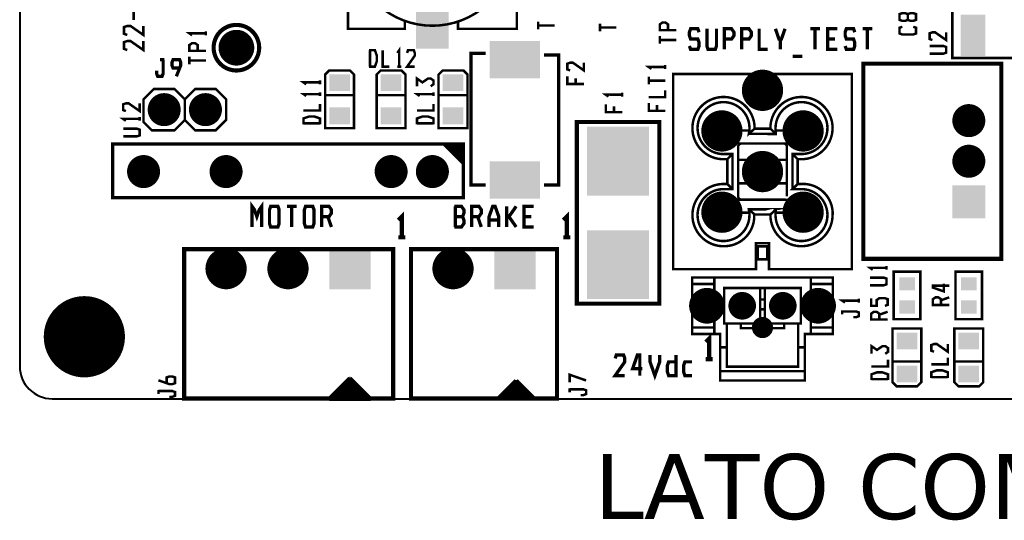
# Model space of a CAD drawing. Extents: x -122 to 131, y -4 to 64.
# Drawn here: x -122.2 to -61.6, y -3.6 to 27.2 of the extents above; entities that cross this region are included whole.
import ezdxf

# ---------------------------------------------------------------- set-up
doc = ezdxf.new("R2010")
doc.units = 0
doc.header["$MEASUREMENT"] = 0
doc.layers.get('0').update_dxf_attribs({"linetype": 'CONTINUOUS'})
for name, color, linetype in [('22-302-0_DRD', 7, 'CONTINUOUS'), ('22-302-0_SMT', 8, 'CONTINUOUS'), ('22-302-0_SST', 1, 'CONTINUOUS'), ('THRUHOLE_NPT', 15, 'CONTINUOUS')]:
    doc.layers.add(name, color=color, linetype=linetype)
doc.styles.get("Standard").update_dxf_attribs({"font": 'verdana.ttf', "height": 4})

# ---------------------------------------------------------------- blocks, each defined once
blk = doc.blocks.new('RECTANGLE_2')
blk.add_solid([(0.4826, 0.4064), (0.4826, -0.4064), (-0.4826, 0.4064), (-0.4826, -0.4064)])
blk = doc.blocks.new('RECTANGLE_5')
blk.add_solid([(0.99949, 2.04978), (0.99949, -2.04978), (-0.99949, 2.04978), (-0.99949, -2.04978)])
blk = doc.blocks.new('RECTANGLE_10')
blk.add_solid([(0.63627, 0.51308), (0.63627, -0.51308), (-0.63627, 0.51308), (-0.63627, -0.51308)])
blk = doc.blocks.new('RECTANGLE_13')
blk.add_solid([(1.905, 2.1209), (1.905, -2.1209), (-1.905, 2.1209), (-1.905, -2.1209)])
blk = doc.blocks.new('RECTANGLE_14')
blk.add_solid([(1.5494, 1.14935), (1.5494, -1.14935), (-1.5494, 1.14935), (-1.5494, -1.14935)])
blk = doc.blocks.new('ROUND_15')
at = {"const_width": 1.27}
blk.add_lwpolyline([(-0.635, 0, 1), (0.635, 0, 1)], format="xyb", close=True, dxfattribs=at)
blk = doc.blocks.new('ROUND_17')
at = {"const_width": 1.09982}
blk.add_lwpolyline([(-0.54991, 0, 1), (0.54991, 0, 1)], format="xyb", close=True, dxfattribs=at)
blk = doc.blocks.new('ROUND_18')
at = {"const_width": 0.84963}
blk.add_lwpolyline([(-0.424814, 0, 1), (0.424814, 0, 1)], format="xyb", close=True, dxfattribs=at)
blk = doc.blocks.new('ROUND_19')
at = {"const_width": 1.016}
blk.add_lwpolyline([(-0.508, 0, 1), (0.508, 0, 1)], format="xyb", close=True, dxfattribs=at)
blk = doc.blocks.new('SQUARE_25')
blk.add_solid([(1.27, 1.27), (1.27, -1.27), (-1.27, 1.27), (-1.27, -1.27)])
blk = doc.blocks.new('ROUND_29')
at = {"const_width": 2.49936}
blk.add_lwpolyline([(-1.24968, 0, 1), (1.24968, 0, 1)], format="xyb", close=True, dxfattribs=at)
blk = doc.blocks.new('SQUARE_34')
blk.add_solid([(1.01473, 1.01473), (1.01473, -1.01473), (-1.01473, 1.01473), (-1.01473, -1.01473)])
blk = doc.blocks.new('RECTANGLE_35')
blk.add_solid([(0.762, 1.27), (0.762, -1.27), (-0.762, 1.27), (-0.762, -1.27)])
blk = doc.blocks.new('ROUND_16')
at = {"const_width": 0.65024}
blk.add_lwpolyline([(-0.32512, 0, 1), (0.32512, 0, 1)], format="xyb", close=True, dxfattribs=at)

msp = doc.modelspace()

# ---------------------------------------------------------------- linework, layer by layer
at = {"layer": '22-302-0_DRD'}
for p, q in [((-122.2, 61.839), (-122.2, 5.837)), ((-120.201, 3.838), (-2.909, 3.838))]:
    msp.add_line(p, q, dxfattribs=at)
msp.add_arc((-120.201, 5.837), 1.999, 180, 270, dxfattribs=at)
at = {"layer": '22-302-0_SST'}
for points, const_width in [([(-98.491, 27.054), (-98.491, 26.584), (-101.989, 26.584), (-101.989, 35.474), (-100.49, 36.973), (-98.339, 36.973), (-98.339, 36.574)], 0.152), ([(-95.22, 27.013), (-95.22, 26.584), (-91.6, 26.584), (-91.6, 35.474), (-93.099, 36.973), (-95.25, 36.973), (-95.25, 36.533)], 0.152), ([(-64.791, 24.793), (-57.679, 24.793), (-57.679, 36.604), (-64.791, 36.604), (-64.791, 24.793)], 0.152), ([(-115.182, 27.694), (-115.182, 27.14)], 0.152), ([(-67.531, 27.496), (-67.701, 27.554), (-67.869, 27.554), (-68.039, 27.496), (-68.039, 27.14), (-67.869, 27.079), (-67.701, 27.079), (-67.531, 27.14), (-67.531, 27.496), (-67.361, 27.554), (-67.193, 27.554), (-67.023, 27.496), (-67.023, 27.14), (-67.193, 27.079), (-67.361, 27.079), (-67.531, 27.14)], 0.152), ([(-114.59, 26.767), (-114.59, 26.213), (-115.38, 26.767), (-115.578, 26.767), (-115.776, 26.698), (-115.776, 26.282), (-115.578, 26.213)], 0.152), ([(-90.29, 27.031), (-90.29, 26.559)], 0.152), ([(-89.274, 26.795), (-90.29, 26.795)], 0.152), ([(-86.48, 26.904), (-86.48, 26.432)], 0.152), ([(-85.464, 26.668), (-86.48, 26.668)], 0.152), ([(-82.289, 26.508), (-82.289, 26.864), (-82.456, 26.98), (-82.626, 26.98), (-82.797, 26.864), (-82.797, 26.508), (-81.781, 26.508)], 0.152), ([(-80.379, 26.381), (-80.455, 26.592), (-80.899, 26.592), (-80.973, 26.381), (-80.973, 26.17), (-80.899, 25.957), (-80.455, 25.957), (-80.379, 25.746), (-80.379, 25.535), (-80.455, 25.322), (-80.899, 25.322), (-80.973, 25.535)], 0.203), ([(-79.307, 26.592), (-79.307, 25.535), (-79.38, 25.322), (-79.825, 25.322), (-79.899, 25.535), (-79.899, 26.592)], 0.203), ([(-78.827, 25.957), (-78.382, 25.957), (-78.232, 26.17), (-78.232, 26.381), (-78.382, 26.592), (-78.827, 26.592), (-78.827, 25.322)], 0.203), ([(-77.752, 25.957), (-77.308, 25.957), (-77.16, 26.17), (-77.16, 26.381), (-77.308, 26.592), (-77.752, 26.592), (-77.752, 25.322)], 0.203), ([(-76.162, 25.322), (-76.68, 25.322), (-76.68, 26.592)], 0.203), ([(-75.088, 26.592), (-75.311, 25.957), (-75.459, 25.957), (-75.68, 26.592)], 0.203), ([(-72.941, 26.592), (-73.533, 26.592)], 0.203), ([(-73.239, 25.322), (-73.239, 26.592)], 0.203), ([(-71.87, 25.322), (-72.461, 25.322), (-72.461, 26.592), (-71.87, 26.592)], 0.203), ([(-70.795, 26.381), (-70.869, 26.592), (-71.313, 26.592), (-71.387, 26.381), (-71.387, 26.17), (-71.313, 25.957), (-70.869, 25.957), (-70.795, 25.746), (-70.795, 25.535), (-70.869, 25.322), (-71.313, 25.322), (-71.387, 25.535)], 0.203), ([(-69.723, 26.592), (-70.315, 26.592)], 0.203), ([(-70.018, 25.322), (-70.018, 26.592)], 0.203), ([(-67.193, 26.716), (-67.023, 26.658), (-67.023, 26.302), (-67.193, 26.241), (-67.869, 26.241), (-68.039, 26.302), (-68.039, 26.658), (-67.869, 26.716)], 0.152), ([(-110.737, 26.312), (-111.753, 26.312), (-111.582, 26.193)], 0.152), ([(-110.737, 26.432), (-110.737, 26.193)], 0.152), ([(-82.797, 26.142), (-82.797, 25.67)], 0.152), ([(-65.172, 26.373), (-65.172, 25.901), (-65.85, 26.373), (-66.017, 26.373), (-66.188, 26.315), (-66.188, 25.959), (-66.017, 25.901)], 0.152), ([(-114.59, 25.84), (-114.59, 25.286), (-115.38, 25.84), (-115.578, 25.84), (-115.776, 25.771), (-115.776, 25.355), (-115.578, 25.286)], 0.152), ([(-111.245, 25.238), (-111.245, 25.594), (-111.412, 25.71), (-111.582, 25.71), (-111.753, 25.594), (-111.753, 25.238), (-110.737, 25.238)], 0.152), ([(-98.837, 24.26), (-98.837, 25.276), (-98.956, 25.106)], 0.152), ([(-81.781, 25.906), (-82.797, 25.906)], 0.152), ([(-75.385, 25.322), (-75.385, 25.957)], 0.203), ([(-72.017, 25.957), (-72.461, 25.957)], 0.203), ([(-66.188, 25.535), (-65.342, 25.535), (-65.172, 25.477), (-65.172, 25.121), (-65.342, 25.063), (-66.188, 25.063)], 0.152), ([(-111.753, 24.872), (-111.753, 24.4)], 0.152), ([(-100.691, 24.26), (-100.335, 24.26), (-100.216, 24.598), (-100.216, 24.938), (-100.335, 25.276), (-100.691, 25.276)], 0.152), ([(-100.633, 24.26), (-100.633, 25.276)], 0.152), ([(-99.439, 24.26), (-99.853, 24.26), (-99.853, 25.276)], 0.152), ([(-97.879, 24.26), (-98.354, 24.26), (-97.879, 24.938), (-97.879, 25.106), (-97.94, 25.276), (-98.296, 25.276), (-98.354, 25.106)], 0.152), ([(-93.513, 16.988), (-94.412, 16.988), (-94.412, 25.08), (-93.513, 25.08)], 0.201), ([(-89.916, 24.979), (-89.017, 24.979), (-89.017, 16.988), (-89.916, 16.988)], 0.201), ([(-74.016, 24.9), (-74.608, 24.9)], 0.203), ([(-113.774, 24.009), (-113.774, 23.838), (-113.706, 23.668), (-113.437, 23.668), (-113.368, 23.838), (-113.368, 24.684)], 0.203), ([(-113.3, 24.684), (-113.571, 24.684)], 0.203), ([(-112.352, 24.176), (-112.758, 24.176), (-112.827, 24.346), (-112.827, 24.517), (-112.758, 24.684), (-112.352, 24.684), (-112.284, 24.517), (-112.284, 24.346), (-112.555, 23.668)], 0.203), ([(-110.737, 24.636), (-111.753, 24.636)], 0.152), ([(-98.717, 24.26), (-98.956, 24.26)], 0.152), ([(-87.47, 24.506), (-87.47, 24.031), (-88.148, 24.506), (-88.316, 24.506), (-88.486, 24.448), (-88.486, 24.092), (-88.316, 24.031)], 0.152), ([(-82.461, 24.242), (-83.477, 24.242), (-83.307, 24.125)], 0.152), ([(-82.461, 24.362), (-82.461, 24.125)], 0.152), ([(-70.274, 24.443), (-61.776, 24.443), (-61.776, 12.444), (-70.274, 12.444), (-70.274, 24.443)], 0.254), ([(-103.145, 24.031), (-101.875, 24.031), (-101.621, 23.777), (-101.621, 20.475), (-103.399, 20.475), (-103.399, 23.777), (-103.145, 24.031)], 0.152), ([(-99.97, 24.031), (-98.7, 24.031), (-98.446, 23.777), (-98.446, 20.475), (-100.224, 20.475), (-100.224, 23.777), (-99.97, 24.031)], 0.152), ([(-96.899, 23.059), (-96.729, 23.175), (-96.729, 23.414), (-96.899, 23.531), (-97.066, 23.531), (-97.407, 23.295), (-97.745, 23.531), (-97.745, 23.059)], 0.152), ([(-96.16, 24.031), (-94.89, 24.031), (-94.636, 23.777), (-94.636, 20.475), (-96.414, 20.475), (-96.414, 23.777), (-96.16, 24.031)], 0.152), ([(-87.47, 23.193), (-88.486, 23.193), (-88.486, 23.668)], 0.152), ([(-83.477, 23.643), (-83.477, 23.168)], 0.152), ([(-76.073, 23.808), (-76.073, 22.208), (-76.873, 22.208), (-76.873, 23.808), (-81.974, 23.808), (-81.974, 11.809), (-76.873, 11.809), (-76.873, 13.409), (-76.073, 13.409), (-76.073, 11.809), (-70.975, 11.809), (-70.975, 23.808), (-76.073, 23.808)], 0.152), ([(-103.714, 23.295), (-104.73, 23.295), (-104.559, 23.175)], 0.152), ([(-103.714, 23.414), (-103.714, 23.175)], 0.152), ([(-87.978, 23.549), (-87.978, 23.193)], 0.152), ([(-82.461, 23.404), (-83.477, 23.404)], 0.152), ([(-76.873, 23.109), (-76.774, 23.109)], 0.152), ([(-76.175, 23.208), (-76.175, 22.408), (-76.774, 22.408), (-76.774, 23.208), (-76.175, 23.208)], 0.152), ([(-76.175, 23.109), (-76.073, 23.109)], 0.152), ([(-114.575, 22.253), (-113.94, 22.888), (-112.67, 22.888), (-112.035, 22.253), (-112.035, 20.983), (-112.67, 20.348), (-114.067, 20.348), (-114.575, 20.856), (-114.575, 22.253)], 0.152), ([(-112.035, 22.253), (-111.4, 22.888), (-110.13, 22.888), (-109.495, 22.253), (-109.495, 20.983), (-110.13, 20.348), (-111.4, 20.348), (-112.035, 20.983), (-112.035, 22.253)], 0.152), ([(-103.714, 22.576), (-104.73, 22.576), (-104.559, 22.457)], 0.152), ([(-103.714, 22.693), (-103.714, 22.457)], 0.152), ([(-103.399, 22.507), (-101.621, 22.507)], 0.152), ([(-100.224, 22.507), (-98.446, 22.507)], 0.152), ([(-96.729, 22.576), (-97.745, 22.576), (-97.574, 22.457)], 0.152), ([(-96.729, 22.693), (-96.729, 22.457)], 0.152), ([(-96.414, 22.507), (-94.636, 22.507)], 0.152), ([(-85.108, 22.54), (-86.124, 22.54), (-85.954, 22.424)], 0.152), ([(-85.108, 22.66), (-85.108, 22.424)], 0.152), ([(-82.461, 22.805), (-82.461, 22.388), (-83.477, 22.388)], 0.152), ([(-114.813, 22.005), (-114.813, 21.53), (-115.492, 22.005), (-115.662, 22.005), (-115.829, 21.946), (-115.829, 21.591), (-115.662, 21.53)], 0.152), ([(-103.714, 21.974), (-103.714, 21.56), (-104.73, 21.56)], 0.152), ([(-96.729, 21.974), (-96.729, 21.56), (-97.745, 21.56)], 0.152), ([(-85.108, 21.466), (-86.124, 21.466), (-86.124, 21.941)], 0.152), ([(-85.616, 21.822), (-85.616, 21.466)], 0.152), ([(-82.461, 21.55), (-83.477, 21.55), (-83.477, 22.025)], 0.152), ([(-82.969, 21.905), (-82.969, 21.55)], 0.152), ([(-114.813, 21.166), (-114.813, 20.93)], 0.152), ([(-103.714, 20.722), (-103.714, 21.077), (-104.051, 21.194), (-104.392, 21.194), (-104.73, 21.077), (-104.73, 20.722)], 0.152), ([(-96.729, 20.722), (-96.729, 21.077), (-97.066, 21.194), (-97.407, 21.194), (-97.745, 21.077), (-97.745, 20.722)], 0.152), ([(-114.813, 21.047), (-115.829, 21.047), (-115.662, 20.93)], 0.152), ([(-103.714, 20.78), (-104.73, 20.78)], 0.152), ([(-96.729, 20.78), (-97.745, 20.78)], 0.152), ([(-82.825, 9.68), (-87.905, 9.68), (-87.905, 20.856), (-82.825, 20.856), (-82.825, 9.68)], 0.254), ([(-78.019, 20.379), (-78.834, 20.684)], 0.152), ([(-74.93, 20.379), (-74.115, 20.684)], 0.152), ([(-115.829, 20.448), (-114.984, 20.448), (-114.813, 20.387), (-114.813, 20.031), (-114.984, 19.973), (-115.829, 19.973)], 0.152), ([(-79.114, 19.934), (-78.298, 19.63)], 0.152), ([(-76.96, 20.45), (-77.315, 20.133), (-77.285, 20.333), (-77.775, 20.333)], 0.152), ([(-77.315, 20.133), (-75.664, 20.12), (-75.664, 20.333)], 0.152), ([(-77.29, 20.28), (-77.284, 20.333)], 0.152), ([(-76.96, 20.45), (-76.961, 20.483)], 0.152), ([(-76.96, 20.45), (-75.989, 20.45), (-75.71, 20.171)], 0.152), ([(-75.664, 20.333), (-75.174, 20.333)], 0.152), ([(-73.836, 19.934), (-74.648, 19.63)], 0.152), ([(-94.89, 19.508), (-116.48, 19.508), (-116.48, 16.211), (-94.89, 16.211), (-94.89, 19.508)], 0.201), ([(-94.895, 19.508), (-96.094, 19.508), (-94.895, 18.309)], 0.201), ([(-94.895, 19.376), (-95.961, 19.376)], 0.201), ([(-95.926, 19.508), (-95.926, 19.338)], 0.201), ([(-95.746, 19.508), (-95.746, 19.157)], 0.201), ([(-95.565, 19.508), (-95.565, 18.979)], 0.201), ([(-95.385, 19.508), (-95.385, 18.799)], 0.201), ([(-95.205, 19.508), (-95.205, 18.619)], 0.201), ([(-95.027, 19.508), (-95.027, 18.438)], 0.201), ([(-94.895, 19.508), (-94.895, 18.309)], 0.201), ([(-77.973, 19.335), (-77.973, 17.082), (-74.973, 17.082), (-74.973, 16.282)], 0.152), ([(-77.775, 19.533), (-75.174, 19.533)], 0.152), ([(-74.973, 19.335), (-74.973, 18.532), (-74.973, 17.082)], 0.152), ([(-94.895, 19.195), (-95.781, 19.195)], 0.201), ([(-94.895, 19.015), (-95.603, 19.015)], 0.201), ([(-94.895, 18.835), (-95.423, 18.835)], 0.201), ([(-78.875, 16.729), (-78.321, 16.729), (-78.321, 18.888), (-78.875, 18.888)], 0.152), ([(-78.639, 18.57), (-78.321, 18.888)], 0.152), ([(-74.311, 17.046), (-74.311, 18.57), (-74.628, 18.888)], 0.152), ([(-74.074, 18.888), (-74.628, 18.888), (-74.628, 16.729)], 0.152), ([(-94.895, 18.657), (-95.243, 18.657)], 0.201), ([(-94.895, 18.476), (-95.062, 18.476)], 0.201), ([(-78.875, 17.046), (-78.639, 17.046), (-78.639, 18.57), (-78.875, 18.57)], 0.152), ([(-74.973, 18.532), (-75.174, 18.532), (-77.775, 18.532), (-77.973, 18.532)], 0.152), ([(-74.074, 18.57), (-74.311, 18.57)], 0.152), ([(-78.321, 16.729), (-78.639, 17.046)], 0.152), ([(-77.973, 16.282), (-77.973, 17.082)], 0.152), ([(-74.074, 17.046), (-74.311, 17.046), (-74.628, 16.729), (-74.074, 16.729)], 0.152), ([(-73.978, 17.049), (-74.062, 17.047)], 0.152), ([(-107.303, 14.4), (-107.303, 15.67), (-107.452, 15.459), (-107.6, 15.035), (-107.747, 15.459), (-107.897, 15.67), (-107.897, 14.4)], 0.203), ([(-106.749, 14.4), (-106.823, 14.613), (-106.823, 15.459), (-106.749, 15.67), (-106.304, 15.67), (-106.231, 15.459), (-106.231, 14.613), (-106.304, 14.4), (-106.749, 14.4)], 0.203), ([(-105.156, 15.67), (-105.751, 15.67)], 0.203), ([(-105.453, 14.4), (-105.453, 15.67)], 0.203), ([(-104.603, 14.4), (-104.676, 14.613), (-104.676, 15.459), (-104.603, 15.67), (-104.158, 15.67), (-104.084, 15.459), (-104.084, 14.613), (-104.158, 14.4), (-104.603, 14.4)], 0.203), ([(-103.604, 15.035), (-103.16, 15.035), (-103.01, 15.248), (-103.01, 15.459), (-103.16, 15.67), (-103.604, 15.67), (-103.604, 14.4)], 0.203), ([(-95.377, 15.035), (-94.933, 15.035), (-94.857, 15.248), (-94.857, 15.459), (-95.006, 15.67), (-95.451, 15.67)], 0.203), ([(-95.377, 14.4), (-95.377, 15.67)], 0.203), ([(-94.377, 15.035), (-93.932, 15.035), (-93.785, 15.248), (-93.785, 15.459), (-93.932, 15.67), (-94.377, 15.67), (-94.377, 14.4)], 0.203), ([(-92.71, 14.4), (-92.71, 15.035), (-92.934, 15.67), (-93.081, 15.67), (-93.305, 15.035), (-93.305, 14.4)], 0.203), ([(-92.23, 15.67), (-92.23, 14.4)], 0.203), ([(-91.638, 14.4), (-92.083, 15.035), (-91.638, 15.67)], 0.203), ([(-90.564, 14.4), (-91.158, 14.4), (-91.158, 15.67), (-90.564, 15.67)], 0.203), ([(-78.298, 15.987), (-79.114, 15.682)], 0.152), ([(-75.174, 16.081), (-77.775, 16.081)], 0.152), ([(-73.836, 15.682), (-74.648, 15.987)], 0.152), ([(-98.679, 13.765), (-98.679, 15.035), (-98.89, 14.824)], 0.254), ([(-88.519, 13.765), (-88.519, 15.035), (-88.73, 14.824)], 0.254), ([(-78.834, 14.933), (-78.019, 15.238)], 0.152), ([(-77.775, 15.281), (-77.285, 15.281)], 0.152), ([(-75.664, 15.281), (-75.662, 15.446), (-75.687, 15.472), (-75.636, 15.484), (-77.315, 15.484), (-77.285, 15.281)], 0.152), ([(-77.315, 15.484), (-76.96, 15.167), (-75.989, 15.167), (-75.631, 15.484)], 0.152), ([(-77.285, 15.281), (-77.291, 15.337)], 0.152), ([(-76.983, 15.063), (-76.984, 15.141)], 0.152), ([(-75.989, 15.167), (-75.99, 15.131)], 0.152), ([(-75.664, 15.281), (-75.174, 15.281)], 0.152), ([(-74.93, 15.238), (-74.115, 14.933)], 0.152), ([(-72.157, 15.141), (-72.155, 15.225)], 0.152), ([(-103.233, 15.035), (-103.01, 14.4)], 0.203), ([(-95.451, 14.4), (-95.006, 14.4), (-94.857, 14.613), (-94.857, 14.824), (-94.933, 15.035)], 0.203), ([(-94.006, 15.035), (-93.785, 14.4)], 0.203), ([(-92.71, 14.824), (-93.305, 14.824)], 0.203), ([(-90.714, 15.035), (-91.158, 15.035)], 0.203), ([(-98.466, 13.765), (-98.89, 13.765)], 0.254), ([(-88.306, 13.765), (-88.73, 13.765)], 0.254), ([(-112.073, 13.038), (-99.208, 13.038), (-99.208, 3.846), (-112.073, 3.846), (-112.073, 13.038)], 0.254), ([(-90.323, 13.038), (-98.115, 13.038), (-98.115, 3.846), (-89.124, 3.846), (-89.124, 13.038), (-90.622, 13.038)], 0.254), ([(-78.875, 13.219), (-78.827, 13.218)], 0.152), ([(-76.175, 13.209), (-76.175, 12.408), (-76.774, 12.408), (-76.774, 13.209), (-76.175, 13.209)], 0.152), ([(-76.774, 12.507), (-76.873, 12.507)], 0.152), ([(-76.073, 12.507), (-76.175, 12.507)], 0.152), ([(-68.842, 11.888), (-69.858, 11.888), (-69.69, 11.768)], 0.152), ([(-68.842, 12.005), (-68.842, 11.768)], 0.152), ([(-68.397, 11.649), (-68.397, 8.728), (-66.759, 8.728), (-66.759, 11.649), (-68.397, 11.649)], 0.152), ([(-64.6, 11.649), (-64.6, 8.728), (-62.962, 8.728), (-62.962, 11.649), (-64.6, 11.649)], 0.152), ([(-79.444, 10.889), (-80.805, 10.889), (-80.805, 8.217), (-80.805, 7.814), (-79.444, 7.814), (-79.444, 11.293), (-80.805, 11.293), (-80.805, 10.889)], 0.152), ([(-79.444, 11.293), (-73.505, 11.293)], 0.152), ([(-73.505, 10.889), (-72.144, 10.889), (-72.144, 11.293), (-73.505, 11.293), (-73.505, 7.814), (-73.874, 7.814), (-73.874, 6.993), (-74.275, 6.993), (-74.275, 5.804), (-78.674, 5.804), (-78.674, 6.993), (-79.076, 6.993), (-79.076, 5.533), (-73.874, 5.533), (-73.874, 6.993)], 0.152), ([(-72.144, 8.217), (-72.144, 10.889)], 0.152), ([(-69.858, 11.286), (-69.012, 11.286), (-68.842, 11.227), (-68.842, 10.872), (-69.012, 10.811), (-69.858, 10.811)], 0.152), ([(-65.314, 10.91), (-65.314, 10.437), (-65.992, 10.674), (-65.992, 10.793), (-64.976, 10.793)], 0.152), ([(-78.674, 6.993), (-78.674, 8.459), (-78.834, 8.459), (-78.834, 10.648), (-74.115, 10.648), (-74.115, 8.459), (-74.275, 8.459), (-75.144, 8.459), (-76.335, 8.459), (-76.335, 9.338), (-76.335, 9.937), (-76.614, 9.937), (-76.614, 9.338), (-76.335, 9.338)], 0.152), ([(-76.614, 9.937), (-76.614, 10.648)], 0.152), ([(-76.335, 9.937), (-76.335, 10.648)], 0.152), ([(-78.042, 9.236), (-77.407, 9.236), (-77.407, 9.871), (-77.557, 9.721), (-77.892, 9.721), (-78.042, 9.871), (-78.042, 9.236), (-77.892, 9.386), (-77.892, 9.721)], 0.152), ([(-77.407, 9.871), (-78.042, 9.871)], 0.152), ([(-77.557, 9.386), (-77.557, 9.721)], 0.152), ([(-75.057, 9.386), (-74.907, 9.236), (-75.542, 9.236), (-75.393, 9.386), (-75.057, 9.386), (-75.057, 9.721), (-74.907, 9.871), (-75.542, 9.871), (-75.393, 9.721), (-75.057, 9.721)], 0.152), ([(-75.542, 9.871), (-75.542, 9.236)], 0.152), ([(-75.393, 9.386), (-75.393, 9.721)], 0.152), ([(-74.907, 9.871), (-74.907, 9.236)], 0.152), ([(-70.549, 9.866), (-71.565, 9.866), (-71.395, 9.749)], 0.152), ([(-70.549, 9.985), (-70.549, 9.749)], 0.152), ([(-68.941, 9.548), (-68.773, 9.607), (-68.773, 9.962), (-68.941, 10.021), (-69.281, 10.021), (-69.449, 9.904), (-69.449, 9.548), (-69.789, 9.548), (-69.789, 10.021)], 0.152), ([(-65.484, 9.599), (-65.484, 9.955), (-65.652, 10.072), (-65.822, 10.072), (-65.992, 9.955), (-65.992, 9.599), (-64.976, 9.599)], 0.152), ([(-65.484, 9.894), (-64.976, 10.072)], 0.152), ([(-78.674, 8.459), (-77.806, 8.459), (-76.614, 8.459), (-76.614, 9.338)], 0.152), ([(-77.407, 9.236), (-77.557, 9.386), (-77.892, 9.386)], 0.152), ([(-71.565, 9.266), (-71.565, 9.028)], 0.152), ([(-70.887, 8.85), (-70.716, 8.85), (-70.549, 8.911), (-70.549, 9.147), (-70.716, 9.205), (-71.565, 9.205)], 0.152), ([(-69.281, 8.71), (-69.281, 9.066), (-69.449, 9.183), (-69.619, 9.183), (-69.789, 9.066), (-69.789, 8.71), (-68.773, 8.71)], 0.152), ([(-69.281, 9.005), (-68.773, 9.183)], 0.152), ([(-75.144, 8.459), (-75.144, 8.179), (-77.806, 8.179), (-77.806, 8.459)], 0.152), ([(-74.275, 6.993), (-74.275, 8.459)], 0.152), ([(-79.444, 8.217), (-80.805, 8.217)], 0.152), ([(-79.076, 6.993), (-79.076, 7.814), (-79.444, 7.814)], 0.152), ([(-73.505, 8.217), (-72.144, 8.217), (-72.144, 7.814), (-73.505, 7.814)], 0.152), ([(-66.95, 4.6), (-68.22, 4.6), (-68.474, 4.854), (-68.474, 8.156), (-66.696, 8.156), (-66.696, 4.854), (-66.95, 4.6)], 0.152), ([(-63.14, 4.6), (-64.41, 4.6), (-64.664, 4.854), (-64.664, 8.156), (-62.886, 8.156), (-62.886, 4.854), (-63.14, 4.6)], 0.152), ([(-79.756, 6.272), (-79.756, 7.542), (-79.967, 7.331)], 0.254), ([(-65.067, 7.199), (-65.067, 6.726), (-65.746, 7.199), (-65.913, 7.199), (-66.083, 7.14), (-66.083, 6.785), (-65.913, 6.726)], 0.152), ([(-68.921, 6.599), (-68.75, 6.716), (-68.75, 6.955), (-68.921, 7.072), (-69.088, 7.072), (-69.429, 6.836), (-69.766, 7.072), (-69.766, 6.599)], 0.152), ([(-84.951, 5.256), (-85.545, 5.256), (-84.951, 6.104), (-84.951, 6.315), (-85.027, 6.526), (-85.471, 6.526), (-85.545, 6.315)], 0.203), ([(-83.879, 5.68), (-84.471, 5.68), (-84.176, 6.526), (-84.026, 6.526), (-84.026, 5.256)], 0.203), ([(-82.804, 6.526), (-82.804, 6.104), (-83.101, 5.256), (-83.399, 6.104), (-83.399, 6.526)], 0.203), ([(-81.806, 6.526), (-81.806, 5.256), (-82.251, 5.256), (-82.324, 5.469), (-82.324, 5.891), (-82.251, 6.104), (-81.806, 6.104)], 0.203), ([(-80.808, 6.104), (-81.252, 6.104), (-81.326, 5.891), (-81.326, 5.469), (-81.252, 5.256), (-80.808, 5.256)], 0.203), ([(-79.543, 6.272), (-79.967, 6.272)], 0.254), ([(-68.75, 6.234), (-68.75, 5.82), (-69.766, 5.82)], 0.152), ([(-66.696, 6.124), (-68.474, 6.124)], 0.152), ([(-65.067, 6.361), (-65.067, 5.947), (-66.083, 5.947)], 0.152), ([(-62.886, 6.124), (-64.664, 6.124)], 0.152), ([(-73.874, 5.533), (-73.874, 4.954), (-79.076, 4.954), (-79.076, 5.533)], 0.152), ([(-68.75, 4.981), (-68.75, 5.337), (-69.088, 5.456), (-69.429, 5.456), (-69.766, 5.337), (-69.766, 4.981)], 0.152), ([(-65.067, 5.108), (-65.067, 5.464), (-65.405, 5.583), (-65.746, 5.583), (-66.083, 5.464), (-66.083, 5.108)], 0.152), ([(-113.15, 4.791), (-113.15, 5.147), (-112.979, 5.205), (-112.809, 5.205), (-112.642, 5.147), (-112.642, 4.791), (-112.809, 4.73), (-112.979, 4.73), (-113.658, 4.969)], 0.152), ([(-101.875, 5.091), (-103.145, 3.821)], 0.254), ([(-102.129, 4.837), (-102.129, 3.821)], 0.254), ([(-101.621, 4.837), (-102.129, 4.837)], 0.254), ([(-101.9, 5.065), (-101.9, 3.821)], 0.254), ([(-101.849, 5.065), (-101.9, 5.065)], 0.254), ([(-101.875, 5.091), (-100.605, 3.821)], 0.254), ([(-101.671, 4.887), (-101.671, 3.821)], 0.254), ([(-91.636, 4.946), (-92.736, 3.846)], 0.254), ([(-91.72, 4.862), (-91.72, 3.846)], 0.254), ([(-91.555, 4.862), (-91.72, 4.862)], 0.254), ([(-91.636, 4.946), (-90.539, 3.846)], 0.254), ([(-91.491, 4.801), (-91.491, 3.846)], 0.254), ([(-87.333, 4.959), (-88.349, 5.314), (-88.349, 4.839)], 0.152), ([(-68.75, 5.04), (-69.766, 5.04)], 0.152), ([(-65.067, 5.167), (-66.083, 5.167)], 0.152), ([(-113.658, 4.367), (-113.658, 4.131)], 0.152), ([(-112.979, 3.953), (-112.809, 3.953), (-112.642, 4.011), (-112.642, 4.247), (-112.809, 4.308), (-113.658, 4.308)], 0.152), ([(-102.814, 4.151), (-102.814, 3.821)], 0.254), ([(-100.935, 4.151), (-102.814, 4.151)], 0.254), ([(-102.586, 4.379), (-102.586, 3.821)], 0.254), ([(-101.163, 4.379), (-102.586, 4.379)], 0.254), ([(-102.357, 4.608), (-102.357, 3.821)], 0.254), ([(-101.392, 4.608), (-102.357, 4.608)], 0.254), ([(-101.443, 4.659), (-101.443, 3.821)], 0.254), ([(-101.214, 4.43), (-101.214, 3.821)], 0.254), ([(-100.986, 4.202), (-100.986, 3.821)], 0.254), ([(-92.405, 4.176), (-92.405, 3.846)], 0.254), ([(-90.869, 4.176), (-92.405, 4.176)], 0.254), ([(-92.177, 4.405), (-92.177, 3.846)], 0.254), ([(-91.097, 4.405), (-92.177, 4.405)], 0.254), ([(-91.948, 4.633), (-91.948, 3.846)], 0.254), ([(-91.326, 4.633), (-91.948, 4.633)], 0.254), ([(-91.262, 4.573), (-91.262, 3.846)], 0.254), ([(-91.034, 4.344), (-91.034, 3.846)], 0.254), ([(-88.349, 4.476), (-88.349, 4.237)], 0.152), ([(-87.673, 4.059), (-87.503, 4.059), (-87.333, 4.12), (-87.333, 4.357), (-87.503, 4.415), (-88.349, 4.415)], 0.152), ([(-100.605, 3.821), (-103.145, 3.821)], 0.254), ([(-103.043, 3.922), (-103.043, 3.821)], 0.254), ([(-100.706, 3.922), (-103.043, 3.922)], 0.254), ([(-100.757, 3.973), (-100.757, 3.821)], 0.254), ([(-90.539, 3.846), (-92.736, 3.846)], 0.254), ([(-92.634, 3.948), (-92.634, 3.846)], 0.254), ([(-90.64, 3.948), (-92.634, 3.948)], 0.254), ([(-90.805, 4.115), (-90.805, 3.846)], 0.254), ([(-90.577, 3.887), (-90.577, 3.846)], 0.254)]:
    msp.add_lwpolyline(points, dxfattribs=dict(at, const_width=const_width))
for points, const_width in [([(-101.793, 31.778, 0.414214), (-96.795, 26.78)], 0.152), ([(-96.795, 26.78, 0.414214), (-91.796, 31.778)], 0.152), ([(-108.86, 26.831, 0.414214), (-110.262, 25.428)], 0.254), ([(-107.458, 25.428, 0.414214), (-108.86, 26.831)], 0.254), ([(-110.262, 25.428, 0.414214), (-108.86, 24.026)], 0.254), ([(-108.86, 24.026, 0.414214), (-107.458, 25.428)], 0.254), ([(-78.875, 22.398, 0.414214), (-80.79, 20.483)], 0.152), ([(-76.96, 20.483, 0.414214), (-78.875, 22.398)], 0.152), ([(-74.074, 22.398, 0.414214), (-75.989, 20.483)], 0.152), ([(-72.159, 20.483, 0.414214), (-74.074, 22.398)], 0.152), ([(-78.875, 22.081, 0.414214), (-80.473, 20.483)], 0.152), ([(-77.277, 20.483, 0.414214), (-78.875, 22.081)], 0.152), ([(-74.074, 22.081, 0.414214), (-75.672, 20.483)], 0.152), ([(-72.477, 20.483, 0.414214), (-74.074, 22.081)], 0.152), ([(-78.974, 20.709, 0.414214), (-79.375, 20.308)], 0.152), ([(-78.834, 20.684, 0.089187), (-78.974, 20.709)], 0.152), ([(-73.975, 20.709, 0.089187), (-74.115, 20.684)], 0.152), ([(-73.599, 20.448, 0.313447), (-73.975, 20.709)], 0.152), ([(-80.79, 20.483, 0.414214), (-78.875, 18.568)], 0.152), ([(-80.473, 20.483, 0.414214), (-78.875, 18.885)], 0.152), ([(-79.375, 20.308, 0.312843), (-79.114, 19.934)], 0.152), ([(-78.019, 20.379, 0.089291), (-77.775, 20.335)], 0.152), ([(-77.285, 20.333, 0.023497), (-77.278, 20.483)], 0.152), ([(-75.672, 20.483, 0.023497), (-75.665, 20.333)], 0.152), ([(-75.174, 20.333, 0.089291), (-74.93, 20.377)], 0.152), ([(-74.074, 18.57, 0.414214), (-72.162, 20.483)], 0.152), ([(-74.074, 18.888, 0.414214), (-72.479, 20.483)], 0.152), ([(-73.836, 19.934, 0.312838), (-73.576, 20.308)], 0.152), ([(-73.574, 20.308, 0.089186), (-73.599, 20.448)], 0.152), ([(-78.298, 19.63, 0.089384), (-77.775, 19.535)], 0.152), ([(-77.775, 19.533, 0.414214), (-77.973, 19.335)], 0.152), ([(-75.174, 19.533, 0.089784), (-74.648, 19.628)], 0.152), ([(-74.973, 19.335, 0.414214), (-75.174, 19.536)], 0.152), ([(-78.875, 17.046, 0.414214), (-80.79, 15.131)], 0.152), ([(-72.154, 15.225, 0.414214), (-73.978, 17.049)], 0.152), ([(-78.875, 16.729, 0.414214), (-80.473, 15.131)], 0.152), ([(-72.477, 15.131, 0.414214), (-74.074, 16.729)], 0.152), ([(-79.114, 15.682, 0.312838), (-79.373, 15.309)], 0.152), ([(-77.775, 16.081, 0.089384), (-78.298, 15.987)], 0.152), ([(-77.973, 16.282, 0.414214), (-77.775, 16.084)], 0.152), ([(-74.648, 15.987, 0.089784), (-75.174, 16.082)], 0.152), ([(-73.574, 15.309, 0.312843), (-73.836, 15.682)], 0.152), ([(-80.79, 15.131, 0.414214), (-78.875, 13.216)], 0.152), ([(-80.473, 15.131, 0.414214), (-78.875, 13.534)], 0.152), ([(-79.375, 15.309, 0.414214), (-78.974, 14.908)], 0.152), ([(-78.875, 13.536, 0.414214), (-77.28, 15.131)], 0.152), ([(-77.775, 15.281, 0.089291), (-78.019, 15.237)], 0.152), ([(-77.29, 15.337, 0.023391), (-77.316, 15.484)], 0.152), ([(-77.277, 15.131, 0.023497), (-77.284, 15.281)], 0.152), ([(-75.989, 15.131, 0.414214), (-74.074, 13.216)], 0.152), ([(-75.664, 15.281, 0.023497), (-75.671, 15.131)], 0.152), ([(-75.672, 15.131, 0.414214), (-74.074, 13.534)], 0.152), ([(-74.93, 15.238, 0.089291), (-75.174, 15.282)], 0.152), ([(-74.074, 13.219, 0.414214), (-72.162, 15.131)], 0.152), ([(-74.074, 13.536, 0.414214), (-72.479, 15.131)], 0.152), ([(-73.975, 14.908, 0.313448), (-73.599, 15.169)], 0.152), ([(-73.599, 15.169, 0.089187), (-73.574, 15.309)], 0.152), ([(-78.974, 14.908, 0.089187), (-78.834, 14.933)], 0.152), ([(-78.827, 13.219, 0.414214), (-76.983, 15.063)], 0.152), ([(-74.115, 14.933, 0.089187), (-73.975, 14.908)], 0.152)]:
    msp.add_lwpolyline(points, format="xyb", dxfattribs=dict(at, const_width=const_width))

# ---------------------------------------------------------------- block references
at = {"layer": '22-302-0_SMT'}
for name, p in [('RECTANGLE_5', (-96.795, 27.427)), ('RECTANGLE_35', (-63.521, 26.19)), ('ROUND_17', (-108.86, 25.428)), ('RECTANGLE_14', (-91.715, 24.684)), ('RECTANGLE_10', (-102.51, 23.269)), ('RECTANGLE_10', (-99.335, 23.269)), ('RECTANGLE_10', (-95.525, 23.269)), ('ROUND_15', (-76.475, 22.807)), ('ROUND_19', (-113.305, 21.618)), ('ROUND_19', (-110.765, 21.618)), ('ROUND_19', (-63.775, 20.943)), ('RECTANGLE_10', (-102.51, 21.237)), ('RECTANGLE_10', (-99.335, 21.237)), ('RECTANGLE_10', (-95.525, 21.237)), ('ROUND_15', (-78.974, 20.308)), ('ROUND_15', (-73.975, 20.308)), ('RECTANGLE_13', (-85.365, 18.456)), ('ROUND_19', (-63.775, 18.443)), ('ROUND_19', (-114.575, 17.808)), ('ROUND_19', (-109.495, 17.808)), ('ROUND_19', (-99.335, 17.808)), ('ROUND_19', (-96.795, 17.808)), ('ROUND_15', (-76.475, 17.808)), ('RECTANGLE_14', (-91.715, 17.283)), ('ROUND_15', (-78.974, 15.309)), ('ROUND_15', (-73.975, 15.309)), ('SQUARE_34', (-63.775, 15.944)), ('RECTANGLE_13', (-85.365, 12.081)), ('ROUND_15', (-109.495, 11.839)), ('ROUND_15', (-105.685, 11.839)), ('SQUARE_25', (-101.875, 11.839)), ('ROUND_15', (-95.525, 11.839)), ('SQUARE_25', (-91.715, 11.839)), ('RECTANGLE_2', (-67.572, 10.9)), ('RECTANGLE_2', (-63.775, 10.9)), ('ROUND_17', (-79.893, 9.553)), ('ROUND_18', (-77.724, 9.553)), ('ROUND_18', (-75.225, 9.553)), ('ROUND_17', (-73.053, 9.553)), ('ROUND_29', (-118.219, 7.648)), ('RECTANGLE_2', (-67.572, 9.477)), ('RECTANGLE_2', (-63.775, 9.477)), ('RECTANGLE_10', (-67.585, 7.394)), ('RECTANGLE_10', (-63.775, 7.394)), ('RECTANGLE_10', (-67.585, 5.362)), ('RECTANGLE_10', (-63.775, 5.362))]:
    msp.add_blockref(name, p, dxfattribs=at)
at = {"layer": 'THRUHOLE_NPT'}
msp.add_blockref('ROUND_16', (-76.475, 8.212), dxfattribs=at)

# ---------------------------------------------------------------- texts
at = {"linetype": 'Continuous'}
msp.add_text('LATO COMPONENTI', height=4, dxfattribs=at).set_placement((-86.833, -3.565))

doc.saveas('drawing.dxf')
